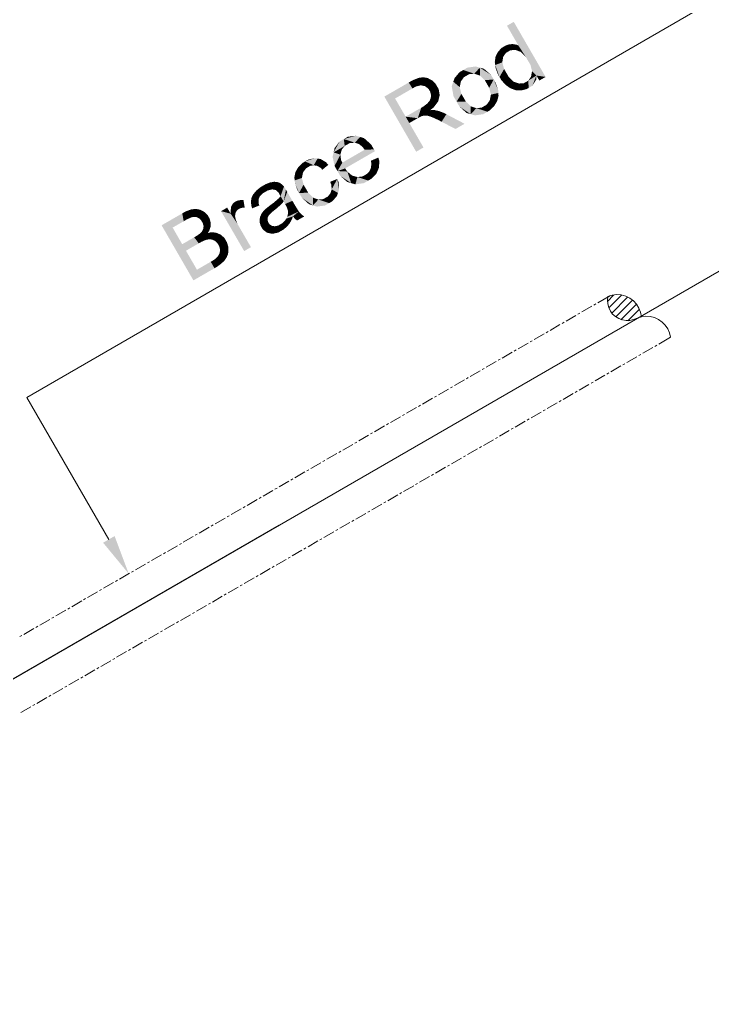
# Model space of a CAD drawing. Header units: millimetres. Extents: x 2 to 579, y 1 to 405.
# Drawn here: x 204.47 to 213.88, y 114.78 to 127.98 of the extents above; entities that cross this region are included whole.
import ezdxf

# ---------------------------------------------------------------- set-up
doc = ezdxf.new("R2010")
doc.units = ezdxf.units.MM
doc.linetypes.add('XKITLINE00', pattern=[0])
doc.layers.add('LinkedObject', color=7, linetype='Continuous', lineweight=0)

# ---------------------------------------------------------------- blocks, each defined once
blk = doc.blocks.new('*A4')
at = {"layer": 'LinkedObject'}
for color, points in [(7, [(211.18, 127.951), (211.243, 127.629), (211.088, 127.898)]), (7, [(211.18, 127.951), (211.344, 127.473), (211.243, 127.629)]), (7, [(211.344, 127.473), (211.18, 127.951), (211.612, 127.203)]), (7, [(210.967, 127.546), (211.073, 127.529), (210.95, 127.513)]), (7, [(210.95, 127.513), (211.073, 127.529), (211.036, 127.475)]), (7, [(211.017, 127.599), (211.073, 127.529), (210.967, 127.546)]), (7, [(211.051, 127.618), (211.073, 127.529), (211.017, 127.599)]), (7, [(211.075, 127.632), (211.135, 127.565), (211.051, 127.618)]), (7, [(211.051, 127.618), (211.135, 127.565), (211.104, 127.547)]), (7, [(211.073, 127.529), (211.051, 127.618), (211.104, 127.547)]), (7, [(211.125, 127.647), (211.135, 127.565), (211.075, 127.632)]), (7, [(211.15, 127.648), (211.135, 127.565), (211.125, 127.647)]), (7, [(211.15, 127.648), (211.203, 127.569), (211.135, 127.565)]), (7, [(211.175, 127.648), (211.203, 127.569), (211.15, 127.648)]), (7, [(211.221, 127.639), (211.203, 127.569), (211.175, 127.648)]), (7, [(211.243, 127.629), (211.203, 127.569), (211.221, 127.639)]), (7, [(211.203, 127.569), (211.243, 127.629), (211.239, 127.556)]), (7, [(211.239, 127.556), (211.243, 127.629), (211.276, 127.542)]), (7, [(211.243, 127.629), (211.344, 127.473), (211.276, 127.542)]), (7, [(210.933, 127.48), (211.03, 127.438), (210.922, 127.406)]), (7, [(210.922, 127.406), (211.03, 127.438), (210.928, 127.365)]), (7, [(210.928, 127.365), (211.03, 127.438), (211.024, 127.401)]), (7, [(211.024, 127.401), (210.986, 127.202), (210.928, 127.365)]), (7, [(211.036, 127.475), (210.933, 127.48), (210.95, 127.513)]), (7, [(211.03, 127.438), (210.933, 127.48), (211.036, 127.475)]), (7, [(211.049, 127.31), (210.986, 127.202), (211.024, 127.401)]), (7, [(211.344, 127.473), (211.612, 127.203), (211.376, 127.418)]), (7, [(211.376, 127.418), (211.612, 127.203), (211.406, 127.367)]), (7, [(210.495, 127.297), (210.359, 127.138), (210.444, 127.268)]), (7, [(210.504, 127.2), (210.359, 127.138), (210.495, 127.297)]), (7, [(210.444, 127.268), (210.359, 127.138), (210.377, 127.188)]), (7, [(210.663, 127.345), (210.495, 127.297), (210.55, 127.329)]), (7, [(210.719, 127.329), (210.495, 127.297), (210.663, 127.345)]), (7, [(210.644, 127.247), (210.495, 127.297), (210.719, 127.329)]), (7, [(210.495, 127.297), (210.573, 127.24), (210.539, 127.22)]), (7, [(210.573, 127.24), (210.495, 127.297), (210.644, 127.247)]), (7, [(210.504, 127.2), (210.495, 127.297), (210.539, 127.22)]), (7, [(210.644, 127.247), (210.719, 127.329), (210.682, 127.234)]), (7, [(210.719, 127.329), (210.72, 127.221), (210.682, 127.234)]), (7, [(210.87, 127.232), (210.719, 127.329), (210.776, 127.313)]), (7, [(210.907, 127.168), (210.719, 127.329), (210.87, 127.232)]), (7, [(210.787, 127.159), (210.719, 127.329), (210.907, 127.168)]), (7, [(210.72, 127.221), (210.719, 127.329), (210.787, 127.159)]), (7, [(210.928, 127.365), (210.986, 127.202), (210.933, 127.324)]), (7, [(210.933, 127.324), (210.986, 127.202), (210.962, 127.243)]), (7, [(210.986, 127.202), (211.049, 127.31), (211.08, 127.257)]), (7, [(211.406, 127.367), (211.612, 127.203), (211.428, 127.28)]), (7, [(211.428, 127.28), (211.487, 127.222), (211.421, 127.243)]), (7, [(211.428, 127.28), (211.612, 127.203), (211.487, 127.222)]), (7, [(209.805, 127.047), (209.423, 126.936), (209.754, 127.127)]), (7, [(209.917, 127.194), (209.754, 127.127), (209.885, 127.189)]), (7, [(209.918, 127.089), (209.754, 127.127), (209.917, 127.194)]), (7, [(209.885, 127.189), (209.754, 127.127), (209.804, 127.156)]), (7, [(209.754, 127.127), (209.847, 127.071), (209.805, 127.047)]), (7, [(209.847, 127.071), (209.754, 127.127), (209.918, 127.089)]), (7, [(209.949, 127.199), (209.947, 127.083), (209.917, 127.194)]), (7, [(209.917, 127.194), (209.947, 127.083), (209.918, 127.089)]), (7, [(209.947, 127.083), (209.949, 127.199), (209.976, 127.077)]), (7, [(210.041, 127.171), (209.949, 127.199), (210.011, 127.188)]), (7, [(209.976, 127.077), (209.949, 127.199), (210.041, 127.171)]), (7, [(210.041, 127.171), (210.02, 127.044), (209.976, 127.077)]), (7, [(210.072, 127.155), (210.02, 127.044), (210.041, 127.171)]), (7, [(210.12, 127.107), (210.02, 127.044), (210.072, 127.155)]), (7, [(210.359, 127.138), (210.404, 126.867), (210.338, 127.078)]), (7, [(210.462, 127.142), (210.359, 127.138), (210.504, 127.2)]), (7, [(210.359, 127.138), (210.462, 127.142), (210.454, 127.103)]), (7, [(210.446, 127.064), (210.404, 126.867), (210.359, 127.138)]), (7, [(210.446, 127.064), (210.359, 127.138), (210.454, 127.103)]), (7, [(210.787, 127.159), (210.907, 127.168), (210.816, 127.108)]), (7, [(210.907, 127.168), (210.846, 127.055), (210.816, 127.108)]), (7, [(210.846, 127.055), (210.907, 127.168), (210.87, 126.963)]), (7, [(210.87, 126.963), (210.907, 127.168), (210.971, 126.985)]), (7, [(210.969, 127.024), (210.907, 127.168), (210.937, 127.115)]), (7, [(210.971, 126.985), (210.907, 127.168), (210.969, 127.024)]), (7, [(211.11, 127.205), (210.986, 127.202), (211.08, 127.257)]), (7, [(210.986, 127.202), (211.11, 127.205), (211.01, 127.161)]), (7, [(211.01, 127.161), (211.11, 127.205), (211.067, 127.096)]), (7, [(211.067, 127.096), (211.11, 127.205), (211.101, 127.072)]), (7, [(211.101, 127.072), (211.11, 127.205), (211.177, 127.139)]), (7, [(211.177, 127.139), (211.205, 127.023), (211.101, 127.072)]), (7, [(211.214, 127.126), (211.205, 127.023), (211.177, 127.139)]), (7, [(211.382, 127.054), (211.317, 127.118), (211.347, 127.135)]), (7, [(211.377, 127.152), (211.382, 127.054), (211.347, 127.135)]), (7, [(211.377, 127.152), (211.487, 127.222), (211.382, 127.054)]), (7, [(211.414, 127.206), (211.487, 127.222), (211.377, 127.152)]), (7, [(211.382, 127.054), (211.487, 127.222), (211.432, 127.083)]), (7, [(211.487, 127.222), (211.414, 127.206), (211.421, 127.243)]), (7, [(211.432, 127.083), (211.487, 127.222), (211.485, 127.167)]), (7, [(211.487, 127.222), (211.612, 127.203), (211.527, 127.154)]), (7, [(209.569, 126.91), (209.423, 126.936), (209.805, 127.047)]), (7, [(210.138, 127.076), (210.02, 127.044), (210.12, 127.107)]), (7, [(210.02, 127.044), (210.138, 127.076), (210.036, 127.018)]), (7, [(210.138, 127.076), (210.046, 127), (210.036, 127.018)]), (7, [(210.046, 127), (210.138, 127.076), (210.056, 126.96)]), (7, [(210.056, 126.96), (210.138, 127.076), (210.164, 126.912)]), (7, [(210.174, 126.955), (210.138, 127.076), (210.161, 127.037)]), (7, [(210.164, 126.912), (210.138, 127.076), (210.174, 126.955)]), (7, [(210.338, 127.078), (210.404, 126.867), (210.361, 126.942)]), (7, [(210.469, 126.973), (210.404, 126.867), (210.446, 127.064)]), (7, [(211.101, 127.072), (211.205, 127.023), (211.134, 127.049)]), (7, [(211.205, 127.023), (211.214, 127.126), (211.243, 127.021)]), (7, [(211.243, 127.021), (211.214, 127.126), (211.251, 127.113)]), (7, [(211.251, 127.113), (211.382, 127.054), (211.243, 127.021)]), (7, [(211.243, 127.021), (211.382, 127.054), (211.28, 127.019)]), (7, [(211.317, 127.118), (211.382, 127.054), (211.251, 127.113)]), (7, [(211.28, 127.019), (211.382, 127.054), (211.35, 127.036)]), (7, [(209.712, 126.663), (209.855, 126.187), (209.423, 126.936)]), (7, [(209.423, 126.936), (209.569, 126.91), (209.712, 126.663)]), (7, [(210.022, 126.861), (210.164, 126.912), (210.007, 126.843)]), (7, [(210.154, 126.87), (210.007, 126.843), (210.164, 126.912)]), (7, [(210.094, 126.79), (210.007, 126.843), (210.154, 126.87)]), (7, [(210.037, 126.879), (210.164, 126.912), (210.022, 126.861)]), (7, [(210.164, 126.912), (210.037, 126.879), (210.053, 126.918)]), (7, [(210.055, 126.939), (210.164, 126.912), (210.053, 126.918)]), (7, [(210.056, 126.96), (210.164, 126.912), (210.055, 126.939)]), (7, [(210.404, 126.867), (210.469, 126.973), (210.499, 126.921)]), (7, [(210.529, 126.869), (210.404, 126.867), (210.499, 126.921)]), (7, [(210.529, 126.869), (210.596, 126.697), (210.404, 126.867)]), (7, [(210.404, 126.867), (210.596, 126.697), (210.444, 126.798)]), (7, [(210.596, 126.804), (210.596, 126.697), (210.529, 126.869)]), (7, [(210.933, 126.839), (210.812, 126.826), (210.854, 126.884)]), (7, [(210.862, 126.924), (210.954, 126.873), (210.854, 126.884)]), (7, [(210.854, 126.884), (210.954, 126.873), (210.933, 126.839)]), (7, [(210.971, 126.985), (210.862, 126.924), (210.87, 126.963)]), (7, [(210.973, 126.946), (210.862, 126.924), (210.971, 126.985)]), (7, [(210.954, 126.873), (210.862, 126.924), (210.973, 126.946)]), (7, [(209.876, 126.643), (209.712, 126.663), (209.924, 126.785)]), (7, [(209.876, 126.643), (209.924, 126.785), (209.895, 126.654)]), (7, [(209.895, 126.654), (209.924, 126.785), (209.924, 126.668)]), (7, [(209.975, 126.678), (209.924, 126.785), (209.958, 126.805)]), (7, [(209.924, 126.668), (209.924, 126.785), (209.933, 126.671)]), (7, [(209.933, 126.671), (209.924, 126.785), (209.947, 126.675)]), (7, [(209.947, 126.675), (209.924, 126.785), (209.975, 126.678)]), (7, [(210.007, 126.843), (210.045, 126.751), (209.958, 126.805)]), (7, [(209.975, 126.678), (209.958, 126.805), (209.99, 126.677)]), (7, [(209.958, 126.805), (210.045, 126.751), (209.99, 126.677)]), (7, [(209.99, 126.677), (210.045, 126.751), (210.005, 126.677)]), (7, [(210.045, 126.751), (210.045, 126.666), (210.005, 126.677)]), (7, [(210.045, 126.751), (210.007, 126.843), (210.094, 126.79)]), (7, [(210.07, 126.753), (210.045, 126.666), (210.045, 126.751)]), (7, [(210.045, 126.666), (210.07, 126.753), (210.069, 126.656)]), (7, [(210.069, 126.656), (210.07, 126.753), (210.093, 126.647)]), (7, [(210.126, 126.748), (210.07, 126.753), (210.11, 126.752)]), (7, [(210.093, 126.647), (210.07, 126.753), (210.126, 126.748)]), (7, [(210.126, 126.748), (210.159, 126.616), (210.093, 126.647)]), (7, [(210.159, 126.741), (210.159, 126.616), (210.126, 126.748)]), (7, [(210.229, 126.715), (210.159, 126.616), (210.159, 126.741)]), (7, [(210.444, 126.798), (210.596, 126.697), (210.54, 126.713)]), (7, [(210.596, 126.697), (210.596, 126.804), (210.634, 126.792)]), (7, [(210.672, 126.779), (210.596, 126.697), (210.634, 126.792)]), (7, [(210.672, 126.779), (210.822, 126.73), (210.596, 126.697)]), (7, [(210.744, 126.786), (210.822, 126.73), (210.672, 126.779)]), (7, [(210.822, 126.73), (210.744, 126.786), (210.778, 126.806)]), (7, [(210.812, 126.826), (210.822, 126.73), (210.778, 126.806)]), (7, [(210.913, 126.805), (210.812, 126.826), (210.933, 126.839)]), (7, [(210.857, 126.751), (210.812, 126.826), (210.913, 126.805)]), (7, [(210.822, 126.73), (210.812, 126.826), (210.857, 126.751)]), (7, [(209.712, 126.663), (209.762, 126.577), (209.855, 126.187)]), (7, [(209.762, 126.577), (209.712, 126.663), (209.876, 126.643)]), (7, [(210.159, 126.616), (210.229, 126.715), (210.2, 126.594)]), (7, [(210.2, 126.594), (210.229, 126.715), (210.265, 126.696)]), (7, [(210.2, 126.594), (210.265, 126.696), (210.389, 126.496)]), (7, [(210.389, 126.496), (210.265, 126.696), (210.512, 126.567)]), (7, [(210.596, 126.697), (210.822, 126.73), (210.652, 126.681)]), (7, [(210.652, 126.681), (210.822, 126.73), (210.765, 126.697)]), (7, [(209.855, 126.187), (209.762, 126.577), (209.954, 126.245)]), (7, [(208.873, 126.359), (208.734, 126.178), (208.816, 126.327)]), (7, [(208.885, 126.266), (208.734, 126.178), (208.873, 126.359)]), (7, [(209.037, 126.405), (208.873, 126.359), (208.927, 126.39)]), (7, [(209.093, 126.388), (208.873, 126.359), (209.037, 126.405)]), (7, [(209.024, 126.31), (208.873, 126.359), (209.093, 126.388)]), (7, [(208.873, 126.359), (208.952, 126.304), (208.917, 126.284)]), (7, [(208.952, 126.304), (208.873, 126.359), (209.024, 126.31)]), (7, [(208.885, 126.266), (208.873, 126.359), (208.917, 126.284)]), (7, [(209.024, 126.31), (209.093, 126.388), (209.061, 126.297)]), (7, [(209.093, 126.388), (209.085, 126.288), (209.061, 126.297)]), (7, [(209.085, 126.288), (209.093, 126.388), (209.132, 126.246)]), (7, [(209.243, 126.286), (209.093, 126.388), (209.148, 126.371)]), (7, [(209.132, 126.246), (209.093, 126.388), (209.243, 126.286)]), (7, [(208.816, 126.327), (208.734, 126.178), (208.747, 126.236)]), (7, [(208.844, 126.214), (208.734, 126.178), (208.885, 126.266)]), (7, [(208.835, 126.18), (208.734, 126.178), (208.844, 126.214)]), (7, [(209.284, 126.215), (208.786, 125.925), (209.282, 126.219)]), (7, [(208.853, 126.039), (209.282, 126.219), (208.786, 125.925)]), (7, [(209.291, 126.203), (208.786, 125.925), (209.284, 126.215)]), (7, [(209.295, 126.194), (208.786, 125.925), (209.291, 126.203)]), (7, [(209.155, 126.214), (209.282, 126.219), (208.853, 126.039)]), (7, [(209.132, 126.246), (209.243, 126.286), (209.155, 126.214)]), (7, [(209.282, 126.219), (209.155, 126.214), (209.243, 126.286)]), (7, [(208.476, 126.1), (208.347, 126.055), (208.391, 126.081)]), (7, [(208.517, 126.094), (208.347, 126.055), (208.476, 126.1)]), (7, [(208.464, 126.004), (208.347, 126.055), (208.517, 126.094)]), (7, [(208.464, 126.004), (208.517, 126.094), (208.488, 125.999)]), (7, [(208.517, 126.094), (208.513, 125.995), (208.488, 125.999)]), (7, [(208.513, 125.995), (208.517, 126.094), (208.559, 125.967)]), (7, [(208.631, 126.045), (208.517, 126.094), (208.558, 126.088)]), (7, [(208.662, 126.008), (208.517, 126.094), (208.631, 126.045)]), (7, [(208.559, 125.967), (208.517, 126.094), (208.662, 126.008)]), (7, [(208.734, 126.178), (208.747, 125.994), (208.72, 126.12)]), (7, [(208.734, 126.178), (208.835, 126.18), (208.826, 126.147)]), (7, [(208.826, 126.147), (208.747, 125.994), (208.734, 126.178)]), (7, [(208.835, 126.076), (208.747, 125.994), (208.826, 126.147)]), (7, [(208.747, 125.994), (208.835, 126.076), (208.853, 126.039)]), (7, [(208.891, 125.961), (208.786, 125.925), (209.295, 126.194)]), (7, [(209.342, 126.108), (209.246, 126.03), (209.24, 126.065)]), (7, [(209.242, 125.971), (209.342, 126.108), (209.35, 125.972)]), (7, [(209.246, 126.03), (209.342, 126.108), (209.242, 125.971)]), (7, [(209.35, 125.972), (209.342, 126.108), (209.355, 126.06)]), (7, [(208.318, 125.905), (208.217, 125.914), (208.237, 125.948)]), (7, [(208.257, 125.981), (208.36, 125.962), (208.237, 125.948)]), (7, [(208.237, 125.948), (208.36, 125.962), (208.318, 125.905)]), (7, [(208.312, 126.035), (208.36, 125.962), (208.257, 125.981)]), (7, [(208.347, 126.055), (208.36, 125.962), (208.312, 126.035)]), (7, [(208.347, 126.055), (208.417, 125.995), (208.394, 125.982)]), (7, [(208.417, 125.995), (208.347, 126.055), (208.464, 126.004)]), (7, [(208.36, 125.962), (208.347, 126.055), (208.394, 125.982)]), (7, [(208.559, 125.967), (208.662, 126.008), (208.581, 125.943)]), (7, [(208.853, 126.039), (208.786, 125.925), (208.747, 125.994)]), (7, [(208.92, 125.918), (208.786, 125.925), (208.891, 125.961)]), (7, [(209.232, 125.948), (209.35, 125.972), (209.222, 125.924)]), (7, [(209.333, 125.931), (209.222, 125.924), (209.35, 125.972)]), (7, [(209.242, 125.971), (209.35, 125.972), (209.232, 125.948)]), (7, [(208.217, 125.914), (208.311, 125.867), (208.201, 125.839)]), (7, [(208.201, 125.839), (208.311, 125.867), (208.206, 125.798)]), (7, [(208.206, 125.798), (208.311, 125.867), (208.303, 125.83)]), (7, [(208.303, 125.83), (208.265, 125.628), (208.206, 125.798)]), (7, [(208.311, 125.867), (208.217, 125.914), (208.318, 125.905)]), (7, [(208.327, 125.739), (208.265, 125.628), (208.303, 125.83)]), (7, [(208.784, 125.818), (208.702, 125.74), (208.687, 125.778)]), (7, [(208.702, 125.74), (208.784, 125.818), (208.708, 125.676)]), (7, [(208.708, 125.676), (208.784, 125.818), (208.793, 125.628)]), (7, [(208.808, 125.672), (208.784, 125.818), (208.804, 125.767)]), (7, [(208.793, 125.628), (208.784, 125.818), (208.808, 125.672)]), (7, [(208.786, 125.925), (208.974, 125.76), (208.824, 125.859)]), (7, [(208.92, 125.918), (208.974, 125.76), (208.786, 125.925)]), (7, [(208.824, 125.859), (208.974, 125.76), (208.918, 125.777)]), (7, [(208.984, 125.864), (208.974, 125.76), (208.92, 125.918)]), (7, [(208.974, 125.76), (208.984, 125.864), (209.03, 125.744)]), (7, [(209.021, 125.853), (209.03, 125.744), (208.984, 125.864)]), (7, [(209.057, 125.843), (209.03, 125.744), (209.021, 125.853)]), (7, [(209.057, 125.843), (209.205, 125.796), (209.03, 125.744)]), (7, [(209.127, 125.852), (209.205, 125.796), (209.057, 125.843)]), (7, [(209.161, 125.871), (209.205, 125.796), (209.127, 125.852)]), (7, [(209.186, 125.886), (209.205, 125.796), (209.161, 125.871)]), (7, [(209.186, 125.886), (209.333, 125.931), (209.205, 125.796)]), (7, [(209.222, 125.924), (209.333, 125.931), (209.186, 125.886)]), (7, [(209.205, 125.796), (209.333, 125.931), (209.252, 125.823)]), (7, [(209.252, 125.823), (209.333, 125.931), (209.316, 125.891)]), (7, [(207.741, 125.705), (207.665, 125.635), (207.686, 125.66)]), (7, [(207.775, 125.623), (207.665, 125.635), (207.741, 125.705)]), (7, [(207.776, 125.726), (207.842, 125.662), (207.741, 125.705)]), (7, [(207.775, 125.623), (207.741, 125.705), (207.807, 125.642)]), (7, [(207.807, 125.642), (207.741, 125.705), (207.842, 125.662)]), (7, [(207.899, 125.774), (207.776, 125.726), (207.872, 125.77)]), (7, [(207.903, 125.676), (207.776, 125.726), (207.899, 125.774)]), (7, [(207.872, 125.77), (207.776, 125.726), (207.811, 125.746)]), (7, [(207.842, 125.662), (207.776, 125.726), (207.903, 125.676)]), (7, [(207.969, 125.777), (207.899, 125.774), (207.925, 125.779)]), (7, [(207.986, 125.77), (207.899, 125.774), (207.969, 125.777)]), (7, [(207.903, 125.676), (207.899, 125.774), (207.929, 125.671)]), (7, [(207.929, 125.671), (207.899, 125.774), (207.949, 125.667)]), (7, [(207.899, 125.774), (207.985, 125.635), (207.949, 125.667)]), (7, [(207.986, 125.77), (207.985, 125.635), (207.899, 125.774)]), (7, [(208.004, 125.764), (207.985, 125.635), (207.986, 125.77)]), (7, [(208.036, 125.741), (207.985, 125.635), (208.004, 125.764)]), (7, [(208.051, 125.724), (207.985, 125.635), (208.036, 125.741)]), (7, [(207.985, 125.635), (208.051, 125.724), (208.06, 125.714)]), (7, [(207.985, 125.635), (208.06, 125.714), (208.001, 125.607)]), (7, [(208.001, 125.607), (208.06, 125.714), (208.002, 125.604)]), (7, [(208.002, 125.604), (208.06, 125.714), (208.009, 125.592)]), (7, [(208.009, 125.592), (208.06, 125.714), (208.014, 125.583)]), (7, [(208.014, 125.583), (208.06, 125.714), (208.056, 125.511)]), (7, [(208.087, 125.673), (208.056, 125.511), (208.06, 125.714)]), (7, [(208.206, 125.798), (208.265, 125.628), (208.21, 125.757)]), (7, [(208.21, 125.757), (208.265, 125.628), (208.24, 125.672)]), (7, [(208.265, 125.628), (208.327, 125.739), (208.358, 125.685)]), (7, [(208.39, 125.63), (208.265, 125.628), (208.358, 125.685)]), (7, [(208.708, 125.676), (208.793, 125.628), (208.7, 125.649)]), (7, [(209.03, 125.744), (209.205, 125.796), (209.146, 125.761)]), (7, [(207.725, 125.564), (207.615, 125.534), (207.733, 125.584)]), (7, [(207.619, 125.56), (207.733, 125.584), (207.615, 125.534)]), (7, [(207.716, 125.544), (207.615, 125.534), (207.725, 125.564)]), (7, [(207.716, 125.544), (207.628, 125.418), (207.615, 125.534)]), (7, [(207.644, 125.611), (207.733, 125.584), (207.619, 125.56)]), (7, [(207.716, 125.49), (207.628, 125.418), (207.716, 125.544)]), (7, [(207.665, 125.635), (207.733, 125.584), (207.644, 125.611)]), (7, [(207.733, 125.584), (207.665, 125.635), (207.775, 125.623)]), (7, [(207.993, 125.558), (208.056, 125.511), (207.921, 125.495)]), (7, [(208.014, 125.583), (208.056, 125.511), (207.993, 125.558)]), (7, [(208.104, 125.642), (208.056, 125.511), (208.087, 125.673)]), (7, [(208.104, 125.642), (208.075, 125.477), (208.056, 125.511)]), (7, [(208.175, 125.52), (208.075, 125.477), (208.104, 125.642)]), (7, [(208.39, 125.63), (208.453, 125.458), (208.265, 125.628)]), (7, [(208.265, 125.628), (208.453, 125.458), (208.305, 125.56)]), (7, [(208.305, 125.56), (208.453, 125.458), (208.399, 125.475)]), (7, [(208.456, 125.563), (208.453, 125.458), (208.39, 125.63)]), (7, [(208.453, 125.458), (208.456, 125.563), (208.492, 125.55)]), (7, [(208.527, 125.538), (208.453, 125.458), (208.492, 125.55)]), (7, [(208.595, 125.544), (208.674, 125.489), (208.527, 125.538)]), (7, [(208.674, 125.489), (208.595, 125.544), (208.629, 125.564)]), (7, [(208.656, 125.579), (208.674, 125.489), (208.629, 125.564)]), (7, [(208.656, 125.579), (208.793, 125.628), (208.674, 125.489)]), (7, [(208.691, 125.622), (208.793, 125.628), (208.656, 125.579)]), (7, [(208.674, 125.489), (208.793, 125.628), (208.718, 125.515)]), (7, [(208.793, 125.628), (208.691, 125.622), (208.7, 125.649)]), (7, [(208.718, 125.515), (208.793, 125.628), (208.778, 125.584)]), (7, [(206.863, 125.411), (206.875, 125.299), (206.83, 125.407)]), (7, [(206.924, 125.399), (206.875, 125.299), (206.863, 125.411)]), (7, [(207.337, 125.346), (207.206, 125.38), (207.289, 125.428)]), (7, [(207.343, 125.438), (207.337, 125.346), (207.336, 125.383)]), (7, [(207.351, 125.455), (207.337, 125.346), (207.343, 125.438)]), (7, [(207.434, 125.401), (207.337, 125.346), (207.351, 125.455)]), (7, [(207.359, 125.472), (207.449, 125.41), (207.351, 125.455)]), (7, [(207.351, 125.455), (207.449, 125.41), (207.434, 125.401)]), (7, [(207.383, 125.498), (207.449, 125.41), (207.359, 125.472)]), (7, [(207.399, 125.508), (207.449, 125.41), (207.383, 125.498)]), (7, [(207.478, 125.533), (207.399, 125.508), (207.422, 125.521)]), (7, [(207.51, 125.533), (207.399, 125.508), (207.478, 125.533)]), (7, [(207.505, 125.429), (207.399, 125.508), (207.51, 125.533)]), (7, [(207.399, 125.508), (207.466, 125.419), (207.449, 125.41)]), (7, [(207.466, 125.419), (207.399, 125.508), (207.505, 125.429)]), (7, [(207.505, 125.429), (207.51, 125.533), (207.527, 125.429)]), (7, [(207.615, 125.534), (207.628, 125.418), (207.611, 125.508)]), (7, [(207.611, 125.508), (207.628, 125.418), (207.618, 125.45)]), (7, [(207.628, 125.418), (207.716, 125.49), (207.725, 125.457)]), (7, [(207.844, 125.437), (207.901, 125.369), (207.807, 125.407)]), (7, [(207.869, 125.457), (207.926, 125.39), (207.844, 125.437)]), (7, [(207.844, 125.437), (207.926, 125.39), (207.901, 125.369)]), (7, [(207.921, 125.495), (207.972, 125.426), (207.869, 125.457)]), (7, [(207.869, 125.457), (207.972, 125.426), (207.926, 125.39)]), (7, [(207.921, 125.495), (208.056, 125.511), (207.972, 125.426)]), (7, [(207.972, 125.426), (208.056, 125.511), (208.037, 125.487)]), (7, [(208.175, 125.52), (208.093, 125.447), (208.075, 125.477)]), (7, [(208.093, 125.447), (208.175, 125.52), (208.112, 125.397)]), (7, [(208.104, 125.302), (208.212, 125.456), (208.262, 125.376)]), (7, [(208.116, 125.351), (208.212, 125.456), (208.104, 125.302)]), (7, [(208.112, 125.397), (208.175, 125.52), (208.212, 125.456)]), (7, [(208.212, 125.456), (208.114, 125.377), (208.112, 125.397)]), (7, [(208.114, 125.377), (208.212, 125.456), (208.116, 125.351)]), (7, [(208.527, 125.538), (208.674, 125.489), (208.453, 125.458)]), (7, [(208.453, 125.458), (208.674, 125.489), (208.508, 125.442)]), (7, [(208.508, 125.442), (208.674, 125.489), (208.618, 125.457)]), (7, [(206.699, 125.243), (206.399, 125.188), (206.68, 125.35)]), (7, [(206.723, 125.375), (206.799, 125.294), (206.68, 125.35)]), (7, [(206.68, 125.35), (206.799, 125.294), (206.739, 125.267)]), (7, [(206.699, 125.243), (206.68, 125.35), (206.739, 125.267)]), (7, [(206.798, 125.403), (206.799, 125.294), (206.723, 125.375)]), (7, [(206.838, 125.303), (206.798, 125.403), (206.83, 125.407)]), (7, [(206.799, 125.294), (206.798, 125.403), (206.819, 125.299)]), (7, [(206.819, 125.299), (206.798, 125.403), (206.838, 125.303)]), (7, [(206.83, 125.407), (206.875, 125.299), (206.838, 125.303)]), (7, [(206.952, 125.384), (206.875, 125.299), (206.924, 125.399)]), (7, [(206.875, 125.299), (206.952, 125.384), (206.892, 125.29)]), (7, [(206.952, 125.384), (206.909, 125.281), (206.892, 125.29)]), (7, [(206.909, 125.281), (206.952, 125.384), (206.937, 125.253)]), (7, [(206.937, 125.253), (206.952, 125.384), (207.038, 125.302)]), (7, [(207.038, 125.302), (206.948, 125.234), (206.937, 125.253)]), (7, [(206.948, 125.234), (207.038, 125.302), (206.959, 125.215)]), (7, [(207.024, 125.328), (206.952, 125.384), (206.98, 125.369)]), (7, [(207.038, 125.302), (206.952, 125.384), (207.024, 125.328)]), (7, [(206.959, 125.215), (207.038, 125.302), (206.969, 125.177)]), (7, [(206.969, 125.177), (207.038, 125.302), (207.065, 125.197)]), (7, [(207.065, 125.226), (207.038, 125.302), (207.052, 125.278)]), (7, [(207.065, 125.197), (207.038, 125.302), (207.065, 125.226)]), (7, [(207.206, 125.38), (207.337, 125.346), (207.52, 124.838)]), (7, [(207.413, 125.376), (207.337, 125.346), (207.434, 125.401)]), (7, [(207.406, 125.361), (207.337, 125.346), (207.413, 125.376)]), (7, [(207.399, 125.345), (207.337, 125.346), (207.406, 125.361)]), (7, [(207.431, 125.204), (207.612, 124.891), (207.337, 125.346)]), (7, [(207.431, 125.204), (207.337, 125.346), (207.407, 125.262)]), (7, [(207.407, 125.262), (207.337, 125.346), (207.401, 125.291)]), (7, [(207.401, 125.291), (207.337, 125.346), (207.397, 125.31)]), (7, [(207.397, 125.31), (207.337, 125.346), (207.399, 125.345)]), (7, [(207.52, 124.838), (207.337, 125.346), (207.612, 124.891)]), (7, [(207.738, 125.309), (207.838, 125.274), (207.73, 125.269)]), (7, [(207.839, 125.288), (207.738, 125.309), (207.747, 125.327)]), (7, [(207.838, 125.274), (207.738, 125.309), (207.839, 125.288)]), (7, [(207.756, 125.346), (207.848, 125.313), (207.747, 125.327)]), (7, [(207.747, 125.327), (207.848, 125.313), (207.839, 125.288)]), (7, [(207.78, 125.38), (207.848, 125.313), (207.756, 125.346)]), (7, [(207.796, 125.396), (207.848, 125.313), (207.78, 125.38)]), (7, [(207.807, 125.407), (207.866, 125.337), (207.796, 125.396)]), (7, [(207.848, 125.313), (207.796, 125.396), (207.857, 125.325)]), (7, [(207.857, 125.325), (207.796, 125.396), (207.866, 125.337)]), (7, [(207.807, 125.407), (207.901, 125.369), (207.866, 125.337)]), (7, [(208.183, 125.31), (208.076, 125.255), (208.09, 125.278)]), (7, [(208.17, 125.273), (208.076, 125.255), (208.183, 125.31)]), (7, [(208.262, 125.376), (208.183, 125.31), (208.09, 125.278)]), (7, [(208.104, 125.302), (208.262, 125.376), (208.09, 125.278)]), (7, [(208.183, 125.31), (208.262, 125.376), (208.196, 125.292)]), (7, [(208.196, 125.292), (208.262, 125.376), (208.275, 125.361)]), (7, [(208.275, 125.361), (208.224, 125.264), (208.196, 125.292)]), (7, [(208.287, 125.346), (208.224, 125.264), (208.275, 125.361)]), (7, [(208.287, 125.346), (208.24, 125.254), (208.224, 125.264)]), (7, [(208.318, 125.32), (208.24, 125.254), (208.287, 125.346)]), (7, [(208.24, 125.254), (208.318, 125.32), (208.336, 125.309)]), (7, [(206.549, 125.157), (206.399, 125.188), (206.699, 125.243)]), (7, [(206.399, 125.188), (206.73, 124.843), (206.831, 124.44)]), (7, [(206.679, 124.931), (206.73, 124.843), (206.399, 125.188)]), (7, [(206.399, 125.188), (206.549, 125.157), (206.679, 124.931)]), (7, [(207.065, 125.197), (206.964, 125.14), (206.969, 125.177)]), (7, [(207.064, 125.168), (206.964, 125.14), (207.065, 125.197)]), (7, [(207.045, 125.111), (206.964, 125.14), (207.064, 125.168)]), (7, [(207.73, 125.247), (207.838, 125.274), (207.837, 125.261)]), (7, [(207.73, 125.269), (207.838, 125.274), (207.73, 125.247)]), (7, [(207.837, 125.261), (207.754, 125.164), (207.73, 125.247)]), (7, [(207.73, 125.247), (207.754, 125.164), (207.731, 125.226)]), (7, [(207.731, 125.226), (207.754, 125.164), (207.743, 125.184)]), (7, [(207.844, 125.235), (207.754, 125.164), (207.837, 125.261)]), (7, [(207.754, 125.164), (207.844, 125.235), (207.851, 125.223)]), (7, [(207.861, 125.205), (207.754, 125.164), (207.851, 125.223)]), (7, [(207.754, 125.164), (207.861, 125.205), (207.774, 125.13)]), (7, [(207.774, 125.13), (207.861, 125.205), (207.83, 125.088)]), (7, [(207.83, 125.088), (207.861, 125.205), (207.866, 125.08)]), (7, [(207.866, 125.08), (207.861, 125.205), (207.893, 125.182)]), (7, [(207.893, 125.182), (207.903, 125.072), (207.866, 125.08)]), (7, [(207.914, 125.178), (207.903, 125.072), (207.893, 125.182)]), (7, [(207.935, 125.174), (207.903, 125.072), (207.914, 125.178)]), (7, [(207.903, 125.072), (207.935, 125.174), (207.984, 125.09)]), (7, [(208.029, 125.116), (207.935, 125.174), (207.982, 125.185)]), (7, [(207.984, 125.09), (207.935, 125.174), (208.029, 125.116)]), (7, [(208.009, 125.2), (208.056, 125.132), (207.982, 125.185)]), (7, [(207.982, 125.185), (208.056, 125.132), (208.029, 125.116)]), (7, [(208.036, 125.216), (208.056, 125.132), (208.009, 125.2)]), (7, [(208.119, 125.192), (208.036, 125.216), (208.076, 125.255)]), (7, [(208.101, 125.17), (208.036, 125.216), (208.119, 125.192)]), (7, [(208.056, 125.132), (208.036, 125.216), (208.101, 125.17)]), (7, [(208.138, 125.215), (208.076, 125.255), (208.17, 125.273)]), (7, [(208.119, 125.192), (208.076, 125.255), (208.138, 125.215)]), (7, [(206.904, 124.943), (206.679, 124.931), (206.841, 125.025)]), (7, [(206.939, 124.963), (206.841, 125.025), (206.874, 125.044)]), (7, [(206.904, 124.943), (206.841, 125.025), (206.939, 124.963)]), (7, [(206.874, 125.044), (207.026, 125.083), (206.939, 124.963)]), (7, [(206.919, 125.075), (207.026, 125.083), (206.874, 125.044)]), (7, [(206.931, 125.088), (207.045, 125.111), (206.919, 125.075)]), (7, [(207.026, 125.083), (206.919, 125.075), (207.045, 125.111)]), (7, [(206.947, 125.104), (207.045, 125.111), (206.931, 125.088)]), (7, [(206.939, 124.963), (207.026, 125.083), (206.998, 124.989)]), (7, [(206.964, 125.14), (207.045, 125.111), (206.947, 125.104)]), (7, [(207.026, 125.083), (207.043, 124.998), (206.998, 124.989)]), (7, [(207.137, 125.089), (207.026, 125.083), (207.065, 125.093)]), (7, [(207.086, 124.994), (207.026, 125.083), (207.137, 125.089)]), (7, [(207.043, 124.998), (207.026, 125.083), (207.086, 124.994)]), (7, [(207.086, 124.994), (207.137, 125.089), (207.105, 124.985)]), (7, [(207.105, 124.985), (207.137, 125.089), (207.125, 124.976)]), (7, [(207.125, 124.976), (207.137, 125.089), (207.169, 125.075)]), (7, [(207.169, 125.075), (207.157, 124.945), (207.125, 124.976)]), (7, [(207.201, 125.062), (207.157, 124.945), (207.169, 125.075)]), (7, [(207.252, 125.016), (207.157, 124.945), (207.201, 125.062)]), (7, [(207.271, 124.983), (207.157, 124.945), (207.252, 125.016)]), (7, [(206.73, 124.843), (206.679, 124.931), (206.904, 124.943)]), (7, [(207.157, 124.945), (207.271, 124.983), (207.169, 124.924)]), (7, [(207.271, 124.983), (207.179, 124.907), (207.169, 124.924)]), (7, [(207.179, 124.907), (207.271, 124.983), (207.19, 124.871)]), (7, [(207.19, 124.871), (207.271, 124.983), (207.305, 124.873)]), (7, [(207.303, 124.902), (207.271, 124.983), (207.286, 124.957)]), (7, [(207.305, 124.873), (207.271, 124.983), (207.303, 124.902)]), (7, [(206.831, 124.44), (206.73, 124.843), (206.879, 124.585)]), (7, [(207.169, 124.776), (207.281, 124.75), (207.147, 124.749)]), (7, [(207.29, 124.771), (207.169, 124.776), (207.184, 124.803)]), (7, [(207.281, 124.75), (207.169, 124.776), (207.29, 124.771)]), (7, [(207.191, 124.835), (207.3, 124.793), (207.184, 124.803)]), (7, [(207.184, 124.803), (207.3, 124.793), (207.29, 124.771)]), (7, [(207.305, 124.873), (207.191, 124.835), (207.19, 124.871)]), (7, [(207.307, 124.844), (207.191, 124.835), (207.305, 124.873)]), (7, [(207.3, 124.793), (207.191, 124.835), (207.307, 124.844)]), (7, [(207.066, 124.693), (207.117, 124.605), (206.879, 124.585)]), (7, [(207.09, 124.707), (207.152, 124.625), (207.066, 124.693)]), (7, [(207.066, 124.693), (207.152, 124.625), (207.117, 124.605)]), (7, [(207.123, 124.728), (207.209, 124.667), (207.09, 124.707)]), (7, [(207.09, 124.707), (207.209, 124.667), (207.152, 124.625)]), (7, [(207.131, 124.736), (207.209, 124.667), (207.123, 124.728)]), (7, [(207.23, 124.687), (207.131, 124.736), (207.147, 124.749)]), (7, [(207.209, 124.667), (207.131, 124.736), (207.23, 124.687)]), (7, [(207.147, 124.749), (207.281, 124.75), (207.23, 124.687)]), (7, [(207.23, 124.687), (207.281, 124.75), (207.251, 124.707)]), (7, [(206.879, 124.585), (207.117, 124.605), (206.831, 124.44)]), (6, [(205.605, 120.878), (205.761, 120.968), (205.953, 120.456)])]:
    blk.add_hatch(color=color, dxfattribs=at).paths.add_polyline_path(points, flags=17)
at = {"layer": 'LinkedObject', "color": 6, "linetype": 'XKITLINE00', "lineweight": 0}
for p, q in [((204.569, 122.85), (213.729, 128.144)), ((202.31, 117.831), (217.132, 126.397)), ((205.683, 120.923), (204.569, 122.85))]:
    blk.add_line(p, q, dxfattribs=at)
at = {"layer": 'LinkedObject', "color": 9, "linetype": 'XKITLINE00', "lineweight": 0}
for p, q in [((212.322, 124.137), (212.491, 124.234)), ((212.267, 124.105), (212.295, 124.121)), ((211.889, 123.886), (212.024, 123.965)), ((212.051, 123.98), (212.078, 123.996)), ((212.105, 124.012), (212.24, 124.09)), ((211.672, 123.761), (211.807, 123.84)), ((211.835, 123.855), (211.862, 123.871)), ((211.456, 123.636), (211.591, 123.714)), ((211.618, 123.73), (211.645, 123.746)), ((211.239, 123.511), (211.375, 123.589)), ((211.402, 123.605), (211.429, 123.621)), ((213.148, 123.575), (213.307, 123.667)), ((211.023, 123.386), (211.158, 123.464)), ((211.185, 123.48), (211.212, 123.496)), ((212.878, 123.419), (212.905, 123.434)), ((212.932, 123.45), (213.067, 123.528)), ((213.094, 123.544), (213.121, 123.559)), ((210.806, 123.261), (210.942, 123.339)), ((210.969, 123.355), (210.996, 123.37)), ((212.661, 123.294), (212.688, 123.309)), ((212.716, 123.325), (212.851, 123.403)), ((210.59, 123.136), (210.725, 123.214)), ((210.752, 123.23), (210.779, 123.245)), ((212.445, 123.168), (212.472, 123.184)), ((212.499, 123.2), (212.634, 123.278)), ((210.374, 123.011), (210.509, 123.089)), ((210.536, 123.105), (210.563, 123.12)), ((212.229, 123.043), (212.256, 123.059)), ((212.283, 123.075), (212.418, 123.153)), ((210.157, 122.886), (210.292, 122.964)), ((210.319, 122.98), (210.346, 122.995)), ((211.85, 122.824), (211.985, 122.903)), ((212.012, 122.918), (212.039, 122.934)), ((212.066, 122.95), (212.201, 123.028)), ((209.941, 122.761), (210.076, 122.839)), ((210.103, 122.854), (210.13, 122.87)), ((211.633, 122.699), (211.769, 122.778)), ((211.796, 122.793), (211.823, 122.809)), ((209.724, 122.635), (209.859, 122.714)), ((209.887, 122.729), (209.914, 122.745)), ((211.417, 122.574), (211.552, 122.652)), ((211.579, 122.668), (211.606, 122.684)), ((209.508, 122.51), (209.643, 122.589)), ((209.67, 122.604), (209.697, 122.62)), ((211.2, 122.449), (211.336, 122.527)), ((211.363, 122.543), (211.39, 122.559)), ((209.291, 122.385), (209.427, 122.463)), ((209.454, 122.479), (209.481, 122.495)), ((210.984, 122.324), (211.119, 122.402)), ((211.146, 122.418), (211.173, 122.434)), ((209.021, 122.229), (209.048, 122.245)), ((209.075, 122.26), (209.21, 122.338)), ((209.237, 122.354), (209.264, 122.37)), ((210.767, 122.199), (210.903, 122.277)), ((210.93, 122.293), (210.957, 122.308)), ((208.804, 122.104), (208.831, 122.119)), ((208.858, 122.135), (208.994, 122.213)), ((210.551, 122.074), (210.686, 122.152)), ((210.713, 122.168), (210.74, 122.183)), ((208.588, 121.979), (208.615, 121.994)), ((208.642, 122.01), (208.777, 122.088)), ((210.335, 121.949), (210.47, 122.027)), ((210.497, 122.043), (210.524, 122.058)), ((208.371, 121.854), (208.398, 121.869)), ((208.425, 121.885), (208.561, 121.963)), ((210.118, 121.824), (210.253, 121.902)), ((210.28, 121.917), (210.308, 121.933)), ((208.155, 121.729), (208.182, 121.744)), ((208.209, 121.76), (208.344, 121.838)), ((209.902, 121.699), (210.037, 121.777)), ((210.064, 121.792), (210.091, 121.808)), ((207.776, 121.51), (207.911, 121.588)), ((207.938, 121.603), (207.966, 121.619)), ((207.993, 121.635), (208.128, 121.713)), ((209.685, 121.573), (209.821, 121.652)), ((209.848, 121.667), (209.875, 121.683)), ((207.56, 121.384), (207.695, 121.463)), ((207.722, 121.478), (207.749, 121.494)), ((209.469, 121.448), (209.604, 121.527)), ((209.631, 121.542), (209.658, 121.558)), ((207.343, 121.259), (207.479, 121.338)), ((207.506, 121.353), (207.533, 121.369)), ((209.252, 121.323), (209.388, 121.401)), ((209.415, 121.417), (209.442, 121.433)), ((207.127, 121.134), (207.262, 121.212)), ((207.289, 121.228), (207.316, 121.244)), ((209.036, 121.198), (209.171, 121.276)), ((209.198, 121.292), (209.225, 121.308)), ((207.996, 121.117), (197.036, 114.782)), ((206.91, 121.009), (207.046, 121.087)), ((207.073, 121.103), (207.1, 121.119)), ((208.765, 121.042), (208.792, 121.057)), ((208.819, 121.073), (208.955, 121.151)), ((208.982, 121.167), (209.009, 121.183)), ((206.694, 120.884), (206.829, 120.962)), ((206.856, 120.978), (206.883, 120.994)), ((208.549, 120.917), (208.576, 120.932)), ((208.603, 120.948), (208.738, 121.026)), ((206.477, 120.759), (206.613, 120.837)), ((206.64, 120.853), (206.667, 120.868)), ((208.332, 120.792), (208.359, 120.807)), ((208.387, 120.823), (208.522, 120.901)), ((206.261, 120.634), (206.396, 120.712)), ((206.423, 120.728), (206.45, 120.743)), ((208.116, 120.666), (208.143, 120.682)), ((208.17, 120.698), (208.305, 120.776)), ((206.045, 120.509), (206.18, 120.587)), ((206.207, 120.603), (206.234, 120.618)), ((207.9, 120.541), (207.927, 120.557)), ((207.954, 120.573), (208.089, 120.651)), ((205.828, 120.384), (205.963, 120.462)), ((205.99, 120.478), (206.017, 120.493)), ((207.521, 120.322), (207.656, 120.401)), ((207.683, 120.416), (207.71, 120.432)), ((207.737, 120.448), (207.872, 120.526)), ((205.612, 120.259), (205.747, 120.337)), ((205.774, 120.352), (205.801, 120.368)), ((207.304, 120.197), (207.44, 120.276)), ((207.467, 120.291), (207.494, 120.307)), ((205.395, 120.133), (205.53, 120.212)), ((205.558, 120.227), (205.585, 120.243)), ((207.088, 120.072), (207.223, 120.15)), ((207.25, 120.166), (207.277, 120.182)), ((205.179, 120.008), (205.314, 120.087)), ((205.341, 120.102), (205.368, 120.118)), ((206.871, 119.947), (207.007, 120.025)), ((207.034, 120.041), (207.061, 120.057)), ((204.908, 119.852), (204.935, 119.868)), ((204.962, 119.883), (205.098, 119.961)), ((205.125, 119.977), (205.152, 119.993)), ((206.655, 119.822), (206.79, 119.9)), ((206.817, 119.916), (206.844, 119.932)), ((204.692, 119.727), (204.719, 119.743)), ((204.746, 119.758), (204.881, 119.836)), ((206.439, 119.697), (206.574, 119.775)), ((206.601, 119.791), (206.628, 119.806)), ((204.475, 119.602), (204.502, 119.617)), ((204.529, 119.633), (204.665, 119.711)), ((206.222, 119.572), (206.357, 119.65)), ((206.384, 119.666), (206.411, 119.681)), ((206.006, 119.447), (206.141, 119.525)), ((206.168, 119.541), (206.195, 119.556)), ((205.789, 119.322), (205.924, 119.4)), ((205.951, 119.416), (205.979, 119.431)), ((205.573, 119.197), (205.708, 119.275)), ((205.735, 119.29), (205.762, 119.306)), ((205.356, 119.071), (205.492, 119.15)), ((205.519, 119.165), (205.546, 119.181)), ((205.14, 118.946), (205.275, 119.025)), ((205.302, 119.04), (205.329, 119.056)), ((204.923, 118.821), (205.059, 118.899)), ((205.086, 118.915), (205.113, 118.931)), ((204.653, 118.665), (204.68, 118.681)), ((204.707, 118.696), (204.842, 118.774)), ((204.869, 118.79), (204.896, 118.806)), ((204.49, 118.571), (204.626, 118.649))]:
    blk.add_line(p, q, dxfattribs=at)
at = {"layer": 'LinkedObject', "color": 3, "linetype": 'XKITLINE00', "lineweight": 0}
for p, q in [((212.457, 124.223), (212.451, 124.172)), ((212.517, 124.241), (212.457, 124.223)), ((212.578, 124.247), (212.517, 124.241)), ((212.64, 124.243), (212.578, 124.247)), ((212.699, 124.226), (212.64, 124.243)), ((212.755, 124.199), (212.699, 124.226)), ((212.451, 124.172), (212.455, 124.12)), ((212.455, 124.12), (212.469, 124.07)), ((212.804, 124.162), (212.755, 124.199)), ((212.846, 124.117), (212.804, 124.162)), ((212.879, 124.065), (212.846, 124.117)), ((212.469, 124.07), (212.491, 124.024)), ((212.491, 124.024), (212.522, 123.982)), ((212.522, 123.982), (212.561, 123.948)), ((212.901, 124.007), (212.879, 124.065)), ((212.912, 123.946), (212.901, 124.007)), ((212.561, 123.948), (212.605, 123.921)), ((212.605, 123.921), (212.654, 123.903)), ((212.654, 123.903), (212.705, 123.895)), ((212.705, 123.895), (212.756, 123.896)), ((212.756, 123.896), (212.807, 123.908)), ((212.807, 123.908), (212.854, 123.929)), ((212.912, 123.946), (212.854, 123.929)), ((212.972, 123.953), (212.912, 123.946)), ((213.032, 123.949), (212.972, 123.953)), ((213.09, 123.934), (213.032, 123.949)), ((213.145, 123.909), (213.09, 123.934)), ((213.194, 123.874), (213.145, 123.909)), ((213.236, 123.831), (213.194, 123.874)), ((213.27, 123.781), (213.236, 123.831)), ((213.294, 123.726), (213.27, 123.781)), ((213.307, 123.667), (213.294, 123.726))]:
    blk.add_line(p, q, dxfattribs=at)
at = {"layer": 'LinkedObject', "color": 1, "linetype": 'XKITLINE00', "lineweight": 0}
for p, q in [((212.455, 124.159), (212.535, 124.239)), ((212.472, 124.067), (212.643, 124.239)), ((212.51, 123.997), (212.726, 124.213)), ((212.565, 123.944), (212.793, 124.171)), ((212.635, 123.906), (212.847, 124.117)), ((212.728, 123.89), (212.888, 124.05))]:
    blk.add_line(p, q, dxfattribs=at)

msp = doc.modelspace()

# ---------------------------------------------------------------- block references
at = {"lineweight": 0}
msp.add_blockref('*A4', (0, 0), dxfattribs=at)

doc.saveas('drawing.dxf')
